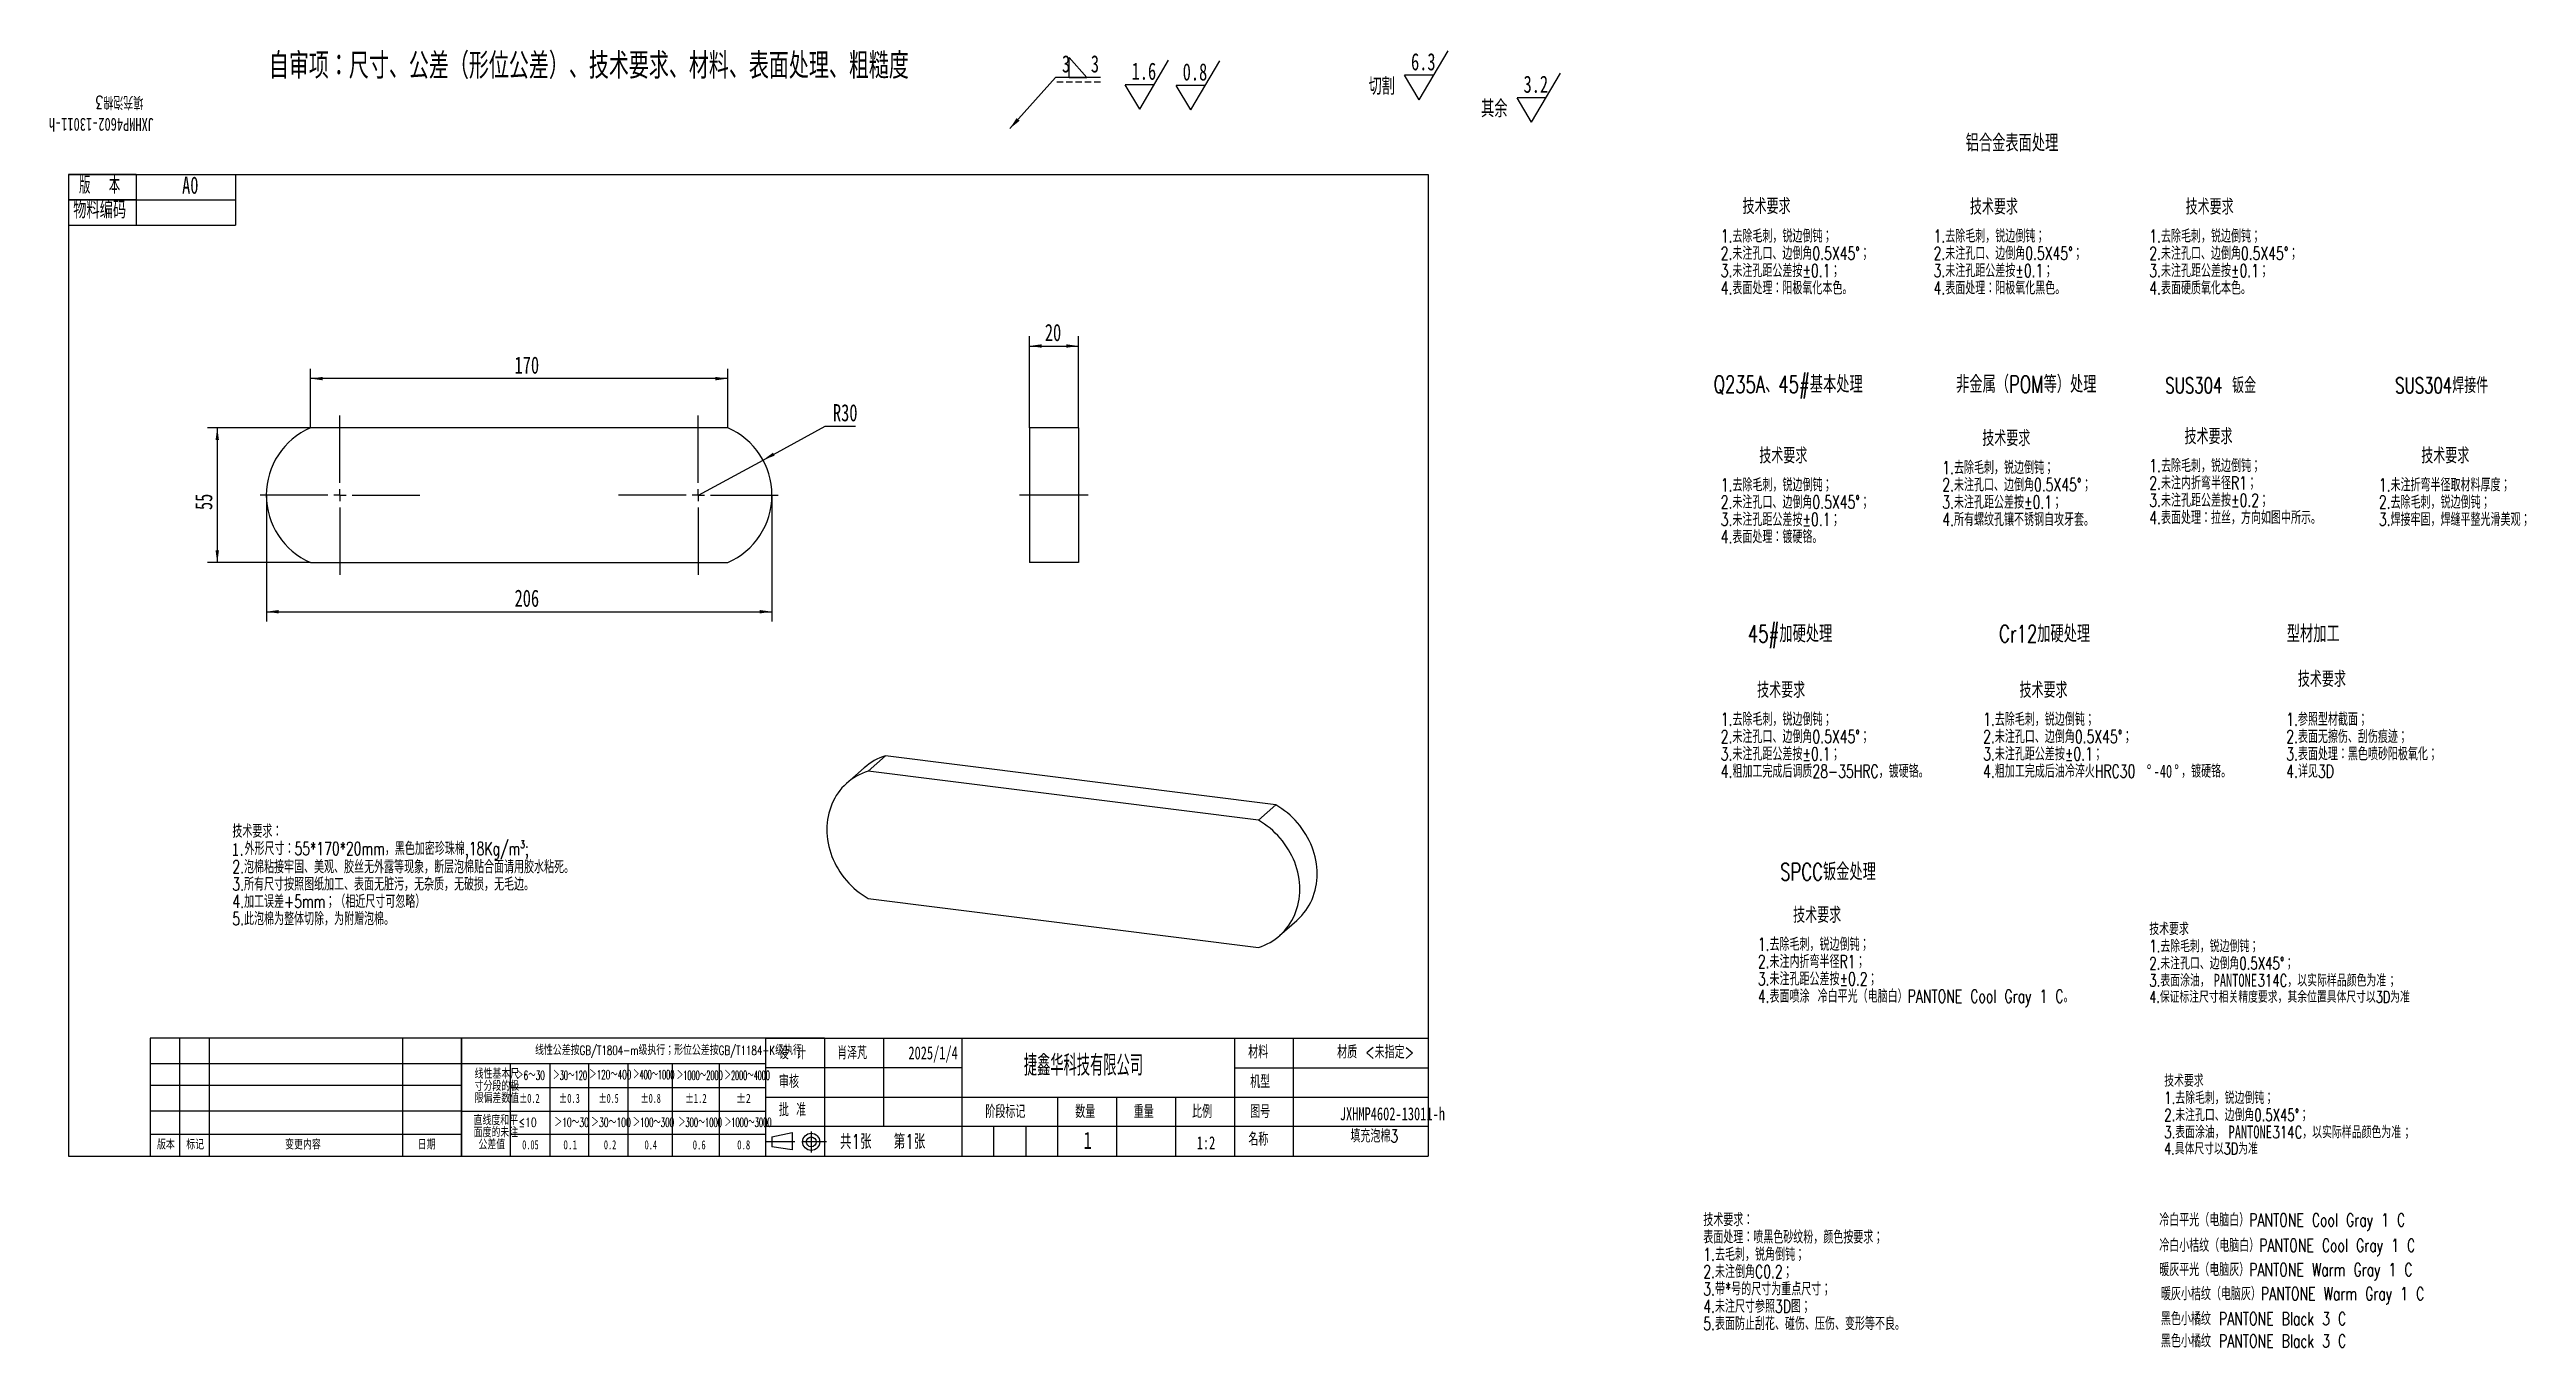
# Model space of a CAD drawing. Extents: x 10 to 515, y -34 to 231.
import ezdxf

# ---------------------------------------------------------------- set-up
doc = ezdxf.new("R2010")
doc.units = 0
for name, pattern in [('SLD-CENTER', [19.05, 15.24, -1.27, 1.27, -1.27]), ('SLD-DASHED', [1.905, 1.27, -0.635]), ('SLD-SOLID', [0])]:
    doc.linetypes.add(name, pattern=pattern)
doc.layers.get('0').update_dxf_attribs({"linetype": 'CONTINUOUS'})
doc.layers.add('FORMAT', color=7, linetype='SLD-SOLID')
doc.layers.add('轮廓实线层', color=7, linetype='SLD-SOLID')
doc.styles.add('SLDTEXTSTYLE0', font='TXT', dxfattribs={"width": 0.7, "bigfont": 'bigfont'})
doc.styles.add('SLDTEXTSTYLE1', font='TXT', dxfattribs={"width": 0.7})
doc.styles.add('SLDTEXTSTYLE10', font='TXT', dxfattribs={"width": 0.569954, "bigfont": 'bigfont'})
doc.styles.add('SLDTEXTSTYLE11', font='TXT', dxfattribs={"width": 0.542825, "bigfont": 'bigfont'})
doc.styles.add('SLDTEXTSTYLE12', font='TXT', dxfattribs={"width": 0.607411, "bigfont": 'bigfont'})
doc.styles.add('SLDTEXTSTYLE13', font='TXT', dxfattribs={"width": 0.494457, "bigfont": 'bigfont'})
doc.styles.add('SLDTEXTSTYLE14', font='TXT', dxfattribs={"width": 0.523419, "bigfont": 'bigfont'})
doc.styles.add('SLDTEXTSTYLE15', font='TXT', dxfattribs={"width": 0.677411})
doc.styles.add('SLDTEXTSTYLE16', font='TXT', dxfattribs={"width": 0.616681})
doc.styles.add('SLDTEXTSTYLE17', font='TXT', dxfattribs={"width": 0.592279})
doc.styles.add('SLDTEXTSTYLE18', font='TXT', dxfattribs={"width": 0.633851})
doc.styles.add('SLDTEXTSTYLE19', font='TXT', dxfattribs={"width": 0.751649})
doc.styles.add('SLDTEXTSTYLE2', font='TXT', dxfattribs={"width": 0.579353, "bigfont": 'bigfont'})
doc.styles.add('SLDTEXTSTYLE20', font='TXT', dxfattribs={"width": 0.672854})
doc.styles.add('SLDTEXTSTYLE21', font='TXT', dxfattribs={"width": 0.604873})
doc.styles.add('SLDTEXTSTYLE22', font='TXT', dxfattribs={"width": 0.692137})
doc.styles.add('SLDTEXTSTYLE23', font='TXT', dxfattribs={"width": 0.516181, "bigfont": 'bigfont'})
doc.styles.add('SLDTEXTSTYLE24', font='TXT', dxfattribs={"width": 0.786906})
doc.styles.add('SLDTEXTSTYLE25', font='TXT', dxfattribs={"width": 0.513075, "bigfont": 'bigfont'})
doc.styles.add('SLDTEXTSTYLE26', font='TXT', dxfattribs={"width": 0.6, "bigfont": 'bigfont'})
doc.styles.add('SLDTEXTSTYLE3', font='TXT', dxfattribs={"width": 0.633333, "bigfont": 'bigfont'})
doc.styles.add('SLDTEXTSTYLE4', font='TXT', dxfattribs={"width": 0.589499, "bigfont": 'bigfont'})
doc.styles.add('SLDTEXTSTYLE5', font='TXT', dxfattribs={"width": 0.526455, "bigfont": 'bigfont'})
doc.styles.add('SLDTEXTSTYLE6', font='TXT', dxfattribs={"width": 0.583287, "bigfont": 'bigfont'})
doc.styles.add('SLDTEXTSTYLE7', font='TXT', dxfattribs={"width": 0.632085})
doc.styles.add('SLDTEXTSTYLE8', font='TXT', dxfattribs={"width": 0.735068, "bigfont": 'bigfont'})
doc.styles.add('SLDTEXTSTYLE9', font='TXT', dxfattribs={"width": 0.615255, "bigfont": 'bigfont'})
doc.dimstyles.new('SLDDIMSTYLE0', dxfattribs={"dimtxt": 0.18, "dimasz": 2.5, "dimexe": 0, "dimexo": 0.0625, "dimgap": 0, "dimtad": 0, "dimtih": 1, "dimtoh": 1, "dimdec": 0, "dimrnd": 1e-09, "dimzin": 0, "dimtxsty": 'STANDARD', "dimsah": 1, "dimcen": 0.09, "dimazin": 3, "dimtfac": 2.5, "dimtdec": 0, "dimtofl": 0, "dimtmove": 0, "dimatfit": 3, "dimtolj": 1, "dimtzin": 0})
doc.dimstyles.new('SLDDIMSTYLE1', dxfattribs={"dimtxt": 3.5, "dimasz": 2.5, "dimexe": 0, "dimexo": 0.0625, "dimgap": 0.875, "dimtad": 2, "dimlfac": 2, "dimrnd": 1e-09, "dimzin": 12, "dimtxsty": 'SLDTEXTSTYLE1', "dimsah": 1, "dimcen": 0.09, "dimazin": 3, "dimtfac": 1, "dimtofl": 0, "dimtmove": 0, "dimatfit": 3, "dimtolj": 1, "dimtzin": 12})
doc.dimstyles.new('SLDDIMSTYLE2', dxfattribs={"dimtxt": 3.5, "dimasz": 2.5, "dimexe": 0, "dimexo": 0.0625, "dimgap": 0.875, "dimtad": 0, "dimtih": 1, "dimtoh": 1, "dimlfac": 2, "dimrnd": 1e-09, "dimzin": 12, "dimtxsty": 'SLDTEXTSTYLE1', "dimsah": 1, "dimcen": 0, "dimazin": 3, "dimtfac": 1, "dimtofl": 0, "dimtmove": 0, "dimatfit": 3, "dimtolj": 1, "dimtzin": 12})
doc.dimstyles.new('SLDDIMSTYLE3', dxfattribs={"dimtxt": 3.5, "dimasz": 2.5, "dimexe": 0, "dimexo": 0.0625, "dimgap": 0.875, "dimtad": 2, "dimdec": 0, "dimlfac": 2, "dimrnd": 1e-09, "dimzin": 12, "dimtxsty": 'SLDTEXTSTYLE1', "dimsah": 1, "dimcen": 0.09, "dimazin": 3, "dimtfac": 1, "dimtofl": 0, "dimtmove": 0, "dimatfit": 3, "dimtolj": 1, "dimtzin": 12})

# ---------------------------------------------------------------- blocks, each defined once
blk = doc.blocks.new('SW_NOTE_0')
at = {"layer": 'FORMAT', "color": 0, "attachment_point": 1}
for s, insert, char_height, style in [('技术要求', (0, 3.22), 2.5, 'SLDTEXTSTYLE0'), ('2.未注孔口、边倒角0.5X45°；', (0, -3.78), 2.5, 'SLDTEXTSTYLE0'), ('1.去除毛刺，锐边倒钝；', (0, -0.28), 2.5, 'SLDTEXTSTYLE0'), ('3.表面涂油，', (0, -7.28), 2.5, 'SLDTEXTSTYLE0'), ('PANTONE', (13.12, -7.17), 2.646, 'SLDTEXTSTYLE1'), ('314C，以实际样品颜色为准', (22.06, -7.28), 2.5, 'SLDTEXTSTYLE0'), ('；', (48.46, -7.44), 2.38, 'SLDTEXTSTYLE0'), ('4.保证标注尺寸相关精度要求，其余位置具体尺寸以3D为准', (0, -10.69), 2.3813, 'SLDTEXTSTYLE0')]:
    blk.add_mtext(s, dxfattribs=dict(at, insert=insert, char_height=char_height, style=style))
blk = doc.blocks.new('SW_NOTE_0_1')
at = {"layer": 'FORMAT', "color": 0, "attachment_point": 1}
for s, insert, char_height, style in [('技术要求', (0, 3.22), 2.5, 'SLDTEXTSTYLE0'), ('2.未注孔口、边倒角0.5X45°；', (0, -3.78), 2.5, 'SLDTEXTSTYLE0'), ('1.去除毛刺，锐边倒钝；', (0, -0.28), 2.5, 'SLDTEXTSTYLE0'), ('3.表面涂油，', (0, -7.28), 2.5, 'SLDTEXTSTYLE0'), ('PANTONE', (13.12, -7.17), 2.646, 'SLDTEXTSTYLE1'), ('314C，以实际样品颜色为准', (22.06, -7.28), 2.5, 'SLDTEXTSTYLE0'), ('；', (48.46, -7.44), 2.38, 'SLDTEXTSTYLE0'), ('4.具体尺寸以3D为准', (0, -10.69), 2.3813, 'SLDTEXTSTYLE0')]:
    blk.add_mtext(s, dxfattribs=dict(at, insert=insert, char_height=char_height, style=style))
blk = doc.blocks.new('SW_NOTE_0_2')
at = {"layer": 'FORMAT', "color": 0, "attachment_point": 1, "style": 'SLDTEXTSTYLE0'}
for s, insert, char_height in [('技术要求', (5.95, 4.09), 3.175), ('1.去除毛刺，锐边倒钝；', (-1.23, -2.12), 2.6458), ('2.未注内折弯半径R1；', (-1.23, -5.64), 2.6458), ('3.未注孔距公差按±0.2；', (-1.23, -9.17), 2.6458), ('4.表面处理：拉丝，方向如图中所示。', (-1.23, -12.7), 2.6458)]:
    blk.add_mtext(s, dxfattribs=dict(at, insert=insert, char_height=char_height))
blk = doc.blocks.new('SW_NOTE_0_3')
at = {"layer": 'FORMAT', "color": 0, "attachment_point": 1, "style": 'SLDTEXTSTYLE0'}
for s, insert, char_height in [('表面处理：喷黑色砂纹粉，颜色按要求；', (0, -0.12), 2.6458), ('技术要求：', (0, 3.41), 2.646), ('1.去毛刺，锐角倒钝；', (0, -3.64), 2.6458), ('2.未注倒角C0.2；', (0, -7.17), 2.6458), ('3.带*号的尺寸为重点尺寸；', (0, -10.7), 2.6458), ('4.未注尺寸参照3D图；', (0, -14.23), 2.6458), ('5.表面防止刮花、碰伤、压伤、变形等不良。', (0, -17.76), 2.6458)]:
    blk.add_mtext(s, dxfattribs=dict(at, insert=insert, char_height=char_height))
blk = doc.blocks.new('SW_NOTE_0_4')
at = {"layer": 'FORMAT', "color": 0, "attachment_point": 1, "style": 'SLDTEXTSTYLE0'}
for s, insert, char_height in [('技术要求', (0, 4.09), 3.175), ('1.去除毛刺，锐边倒钝；', (-7.41, -2.12), 2.6458), ('2.未注孔口、边倒角0.5X45°；', (-7.41, -5.64), 2.6458), ('3.未注孔距公差按±0.1；', (-7.41, -9.17), 2.6458), ('4.表面处理：阳极氧化黑色。', (-7.41, -12.7), 2.6458)]:
    blk.add_mtext(s, dxfattribs=dict(at, insert=insert, char_height=char_height))
blk = doc.blocks.new('SW_NOTE_0_5')
at = {"layer": 'FORMAT', "color": 0, "attachment_point": 1, "style": 'SLDTEXTSTYLE0'}
for s, insert, char_height in [('技术要求', (0, 4.09), 3.175), ('1.去除毛刺，锐边倒钝；', (-4.45, -2.22), 2.6458), ('2.未注孔口、边倒角0.5X45°；', (-4.45, -5.74), 2.6458), ('3.未注孔距公差按±0.1；', (-4.45, -9.27), 2.6458), ('4.表面处理：阳极氧化本色。', (-4.45, -12.8), 2.6458)]:
    blk.add_mtext(s, dxfattribs=dict(at, insert=insert, char_height=char_height))
blk = doc.blocks.new('SW_NOTE_0_6')
at = {"layer": 'FORMAT', "color": 0, "attachment_point": 1, "style": 'SLDTEXTSTYLE0'}
for s, insert, char_height in [('技术要求', (2.38, 4.09), 3.175), ('1.参照型材截面；', (0, -4.35), 2.646), ('2.表面无擦伤、刮伤痕迹；', (0, -7.88), 2.6458), ('3.表面处理：黑色喷砂阳极氧化；', (0, -11.41), 2.6458), ('4.详见3D', (0, -14.93), 2.646)]:
    blk.add_mtext(s, dxfattribs=dict(at, insert=insert, char_height=char_height))
blk = doc.blocks.new('SW_NOTE_0_7')
at = {"layer": 'FORMAT', "color": 0, "attachment_point": 1, "style": 'SLDTEXTSTYLE0'}
for s, insert, char_height in [('技术要求', (1.19, 4.09), 3.175), ('1.去除毛刺，锐边倒钝；', (-6.67, -2.12), 2.6458), ('2.未注孔口、边倒角0.5X45°；', (-6.67, -5.64), 2.6458), ('3.未注孔距公差按±0.1；', (-6.67, -9.17), 2.6458), ('4.表面处理：镀硬铬。', (-6.67, -12.7), 2.6458)]:
    blk.add_mtext(s, dxfattribs=dict(at, insert=insert, char_height=char_height))
blk = doc.blocks.new('SW_NOTE_0_8')
at = {"layer": 'FORMAT', "color": 0, "attachment_point": 1, "style": 'SLDTEXTSTYLE0'}
for s, insert, char_height in [('技术要求', (5.95, 4.09), 3.175), ('1.去除毛刺，锐边倒钝；', (-1.23, -2.12), 2.6458), ('2.未注内折弯半径R1；', (-1.23, -5.64), 2.6458), ('3.未注孔距公差按±0.2；', (-1.23, -9.17), 2.6458), ('4.表面喷涂 冷白平光（电脑白）PANTONE Cool Gray 1 C。', (-1.23, -12.7), 2.6458)]:
    blk.add_mtext(s, dxfattribs=dict(at, insert=insert, char_height=char_height))
blk = doc.blocks.new('SW_NOTE_0_9')
at = {"layer": 'FORMAT', "color": 0, "attachment_point": 1, "style": 'SLDTEXTSTYLE0'}
for s, insert, char_height in [('技术要求', (0, 4.09), 3.175), ('1.去除毛刺，锐边倒钝；', (-8.15, -2.12), 2.6458), ('2.未注孔口、边倒角0.5X45°；', (-8.15, -5.64), 2.6458), ('3.未注孔距公差按±0.1；', (-8.15, -9.17), 2.6458), ('4.所有螺纹孔镶不锈钢自攻牙套。', (-8.15, -12.7), 2.6458)]:
    blk.add_mtext(s, dxfattribs=dict(at, insert=insert, char_height=char_height))
blk = doc.blocks.new('SW_NOTE_0_10')
at = {"layer": 'FORMAT', "color": 0, "attachment_point": 1, "style": 'SLDTEXTSTYLE0'}
for s, insert, char_height in [('技术要求', (0, 4.09), 3.175), ('1.去除毛刺，锐边倒钝；', (-7.41, -2.12), 2.6458), ('2.未注孔口、边倒角0.5X45°；', (-7.41, -5.64), 2.6458), ('3.未注孔距公差按±0.1；', (-7.41, -9.17), 2.6458), ('4.表面硬质氧化本色。', (-7.41, -12.7), 2.6458)]:
    blk.add_mtext(s, dxfattribs=dict(at, insert=insert, char_height=char_height))
blk = doc.blocks.new('SW_NOTE_0_11')
at = {"layer": 'FORMAT', "color": 0, "attachment_point": 1, "style": 'SLDTEXTSTYLE0'}
for s, insert, char_height in [('技术要求', (0, 4.09), 3.175), ('1.未注折弯半径取材料厚度；', (-8.64, -2.12), 2.6458), ('2.去除毛刺，锐边倒钝；', (-8.64, -5.64), 2.6458), ('3.焊接牢固，焊缝平整光滑美观；', (-8.64, -9.17), 2.6458)]:
    blk.add_mtext(s, dxfattribs=dict(at, insert=insert, char_height=char_height))
blk = doc.blocks.new('SW_NOTE_0_12')
at = {"layer": 'FORMAT', "color": 0, "attachment_point": 1}
for s, insert, char_height, style in [('技术要求', (0, 4.09), 3.175, 'SLDTEXTSTYLE0'), ('1.去除毛刺，锐边倒钝；', (-7.41, -2.12), 2.6458, 'SLDTEXTSTYLE0'), ('2.未注孔口、边倒角0.5X45°；', (-7.41, -5.64), 2.6458, 'SLDTEXTSTYLE0'), ('3.未注孔距公差按±0.1；', (-7.41, -9.17), 2.6458, 'SLDTEXTSTYLE0'), ('4.粗加工完成后油冷淬火HRC30', (-7.41, -12.7), 2.6458, 'SLDTEXTSTYLE0'), ('%%d', (25.92, -12.7), 2.646, 'SLDTEXTSTYLE1'), ('-40', (27.32, -12.7), 2.646, 'SLDTEXTSTYLE1'), ('%%d', (31.53, -12.7), 2.646, 'SLDTEXTSTYLE1'), ('，镀硬铬。', (32.92, -12.7), 2.646, 'SLDTEXTSTYLE0')]:
    blk.add_mtext(s, dxfattribs=dict(at, insert=insert, char_height=char_height, style=style))
blk = doc.blocks.new('SW_NOTE_0_13')
at = {"layer": 'FORMAT', "color": 0, "attachment_point": 1, "style": 'SLDTEXTSTYLE0'}
for s, insert, char_height in [('技术要求', (0, 4.09), 3.175), ('1.去除毛刺，锐边倒钝；', (-7.41, -2.12), 2.6458), ('2.未注孔口、边倒角0.5X45°；', (-7.41, -5.64), 2.6458), ('3.未注孔距公差按±0.1；', (-7.41, -9.17), 2.6458), ('4.粗加工完成后调质28-35HRC，镀硬铬。', (-7.41, -12.7), 2.6458)]:
    blk.add_mtext(s, dxfattribs=dict(at, insert=insert, char_height=char_height))
blk = doc.blocks.new('SW_NOTE_0_14')
at = {"layer": 'FORMAT', "color": 0, "attachment_point": 1}
for s, insert, char_height, style in [('技术要求：', (0, 3.41), 2.646, 'SLDTEXTSTYLE0'), ('外形尺寸：55*170*20mm，黑色加密珍珠棉,18Kg/m³;', (2.47, -0.12), 2.6458, 'SLDTEXTSTYLE0'), ('1.', (0, -0.31), 2.646, 'SLDTEXTSTYLE1'), ('2.泡棉粘接牢固、美观、胶丝无外露等现象，断层泡棉贴合面请用胶水粘死。', (0, -3.84), 2.6458, 'SLDTEXTSTYLE0'), ('3.所有尺寸按照图纸加工、表面无脏污，无杂质，无破损，无毛边。', (0, -7.37), 2.6458, 'SLDTEXTSTYLE0'), ('4.加工误差+5mm；（相近尺寸可忽略）', (0, -10.9), 2.6458, 'SLDTEXTSTYLE0'), ('5.此泡棉为整体切除，为附赠泡棉。', (0, -14.42), 2.6458, 'SLDTEXTSTYLE0')]:
    blk.add_mtext(s, dxfattribs=dict(at, insert=insert, char_height=char_height, style=style))
blk = doc.blocks.new('SW_NOTE_0_15')
at = {"layer": 'FORMAT', "color": 0, "char_height": 1.852, "attachment_point": 2, "style": 'SLDTEXTSTYLE0'}
for s, insert in [('线性基本尺', (6.37, 2.39)), ('寸分段的极', (6.37, -0.08)), ('限偏差数值', (6.37, -2.55))]:
    blk.add_mtext(s, dxfattribs=dict(at, insert=insert))
blk = doc.blocks.new('SW_NOTE_0_16')
at = {"layer": 'FORMAT', "color": 0, "char_height": 1.852, "attachment_point": 2, "style": 'SLDTEXTSTYLE0'}
for s, insert in [('面度的未注', (6.37, -0.08)), ('直线度和平', (6.37, 2.39)), ('公差值', (5.55, -2.55))]:
    blk.add_mtext(s, dxfattribs=dict(at, insert=insert))
blk = doc.blocks.new('SW_NOTE_0_17')
at = {"layer": 'FORMAT', "color": 0, "attachment_point": 2}
for s, insert, char_height, style in [('JXHMP4602-13011-h', (17.12, 3.41), 2.6458, 'SLDTEXTSTYLE1'), ('填充泡棉3', (13.44, -1.12), 2.646, 'SLDTEXTSTYLE0')]:
    blk.add_mtext(s, dxfattribs=dict(at, insert=insert, char_height=char_height, style=style))
blk = doc.blocks.new('SW_NOTE_0_18')
at = {"layer": 'FORMAT', "color": 0, "attachment_point": 2, "rotation": 180}
for s, insert, char_height, style in [('填充泡棉3', (-13.44, 1.12), 2.646, 'SLDTEXTSTYLE0'), ('JXHMP4602-13011-h', (-17.12, -3.41), 2.6458, 'SLDTEXTSTYLE1')]:
    blk.add_mtext(s, dxfattribs=dict(at, insert=insert, char_height=char_height, style=style))
blk = doc.blocks.new('SW_SFSYMBOL_0')
at = {"layer": 'FORMAT', "color": 0}
for p, q in [((1.64, -5), (7.54, 5)), ((1.64, -5), (-1.31, 0)), ((4.59, 0), (-1.31, 0))]:
    blk.add_line(p, q, dxfattribs=at)
at = {"layer": 'FORMAT', "color": 0, "char_height": 3.5, "attachment_point": 1}
for s, insert, style in [('3.2', (0, 4.51), 'SLDTEXTSTYLE1'), ('其余', (-8.66, -0.49), 'SLDTEXTSTYLE0')]:
    blk.add_mtext(s, dxfattribs=dict(at, insert=insert, style=style))
blk = doc.blocks.new('SW_SFSYMBOL_1')
at = {"layer": 'FORMAT', "color": 0}
for p, q in [((1.64, -5), (7.54, 5)), ((1.64, -5), (-1.31, 0)), ((4.59, 0), (-1.31, 0))]:
    blk.add_line(p, q, dxfattribs=at)
at = {"layer": 'FORMAT', "color": 0, "char_height": 3.5, "attachment_point": 1}
for s, insert, style in [('6.3', (0, 4.51), 'SLDTEXTSTYLE1'), ('切割', (-8.66, -0.49), 'SLDTEXTSTYLE0')]:
    blk.add_mtext(s, dxfattribs=dict(at, insert=insert, style=style))
blk = doc.blocks.new('SW_SFSYMBOL_2')
at = {"layer": 'FORMAT', "color": 0}
for p, q in [((1.64, -5), (7.54, 5)), ((1.64, -5), (-1.31, 0)), ((4.59, 0), (-1.31, 0))]:
    blk.add_line(p, q, dxfattribs=at)
at = {"layer": 'FORMAT', "color": 0, "insert": (0, 4.51), "char_height": 3.5, "attachment_point": 1, "style": 'SLDTEXTSTYLE1'}
blk.add_mtext('0.8', dxfattribs=at)
blk = doc.blocks.new('SW_SFSYMBOL_3')
at = {"layer": 'FORMAT', "color": 0}
for p, q in [((1.64, -5), (7.54, 5)), ((1.64, -5), (-1.31, 0)), ((4.59, 0), (-1.31, 0))]:
    blk.add_line(p, q, dxfattribs=at)
at = {"layer": 'FORMAT', "color": 0, "insert": (0, 4.51), "char_height": 3.5, "attachment_point": 1, "style": 'SLDTEXTSTYLE1'}
blk.add_mtext('1.6', dxfattribs=at)
blk = doc.blocks.new('SW_SYMBOL_WELD_FILL')
at = {"layer": 'FORMAT', "color": 0}
for p, q in [((100, 0), (100, 900)), ((100, 900), (900, 0)), ((100, 0), (900, 0))]:
    blk.add_line(p, q, dxfattribs=at)
blk = doc.blocks.new('SW_WELDSYMBOL_0')
at = {"layer": 'FORMAT', "color": 0}
blk.add_line((9.16, 0), (0, 0), dxfattribs=at)
at = {"layer": 'FORMAT', "color": 0, "linetype": 'SLD-DASHED'}
blk.add_line((9.16, -1), (0, -1), dxfattribs=at)
at = {"layer": 'FORMAT', "color": 0, "xscale": 0.004511737089201878, "yscale": 0.004511737089201878, "zscale": 0.004511737089201878}
blk.add_blockref('SW_SYMBOL_WELD_FILL', (2.32, 0), dxfattribs=at)
at = {"layer": 'FORMAT', "color": 0, "char_height": 3.5, "attachment_point": 1, "style": 'SLDTEXTSTYLE1'}
for insert in [(1.31, 4.51), (7.19, 4.51)]:
    blk.add_mtext('3', dxfattribs=dict(at, insert=insert))
blk = doc.blocks.new('_D')
at = {"layer": 'FORMAT'}
for p, q in [((63.46, 153.86), (63.46, 165.86)), ((148.46, 163.86), (63.46, 163.86)), ((148.46, 153.86), (148.46, 165.86))]:
    blk.add_line(p, q, dxfattribs=at)
for points in [[(63.46, 163.86), (65.96, 163.51), (65.96, 164.21)], [(148.46, 163.86), (145.96, 164.21), (145.96, 163.51)]]:
    blk.add_solid(points, dxfattribs=at)
at = {"layer": 'FORMAT', "insert": (105.03, 168.37), "char_height": 3.5, "attachment_point": 1, "style": 'SLDTEXTSTYLE1'}
blk.add_mtext('170', dxfattribs=at)
blk = doc.blocks.new('_D_1')
at = {"layer": 'FORMAT'}
for p, q in [((63.46, 153.86), (42.46, 153.86)), ((44.46, 153.86), (44.46, 126.36)), ((63.46, 126.36), (42.46, 126.36))]:
    blk.add_line(p, q, dxfattribs=at)
for points in [[(44.46, 153.86), (44.11, 151.36), (44.81, 151.36)], [(44.46, 126.36), (44.81, 128.86), (44.11, 128.86)]]:
    blk.add_solid(points, dxfattribs=at)
at = {"layer": 'FORMAT', "insert": (39.94, 137.08), "char_height": 3.5, "attachment_point": 1, "rotation": 90, "style": 'SLDTEXTSTYLE1'}
blk.add_mtext('55', dxfattribs=at)
blk = doc.blocks.new('_D_2')
at = {"layer": 'FORMAT'}
for p, q in [((155.65, 147.27), (168.32, 154.15)), ((168.32, 154.15), (174.51, 154.15)), ((142.47, 140.11), (155.65, 147.27))]:
    blk.add_line(p, q, dxfattribs=at)
blk.add_solid([(155.65, 147.27), (158.01, 148.16), (157.68, 148.77)], dxfattribs=at)
at = {"layer": 'FORMAT', "insert": (169.9, 158.66), "char_height": 3.5, "attachment_point": 1, "style": 'SLDTEXTSTYLE1'}
blk.add_mtext('R30', dxfattribs=at)
blk = doc.blocks.new('_D_3')
at = {"layer": 'FORMAT'}
for p, q in [((54.46, 140.11), (54.46, 114.36)), ((157.47, 140.11), (157.47, 114.36)), ((54.46, 116.36), (157.47, 116.36))]:
    blk.add_line(p, q, dxfattribs=at)
for points in [[(54.46, 116.36), (56.96, 116.01), (56.96, 116.71)], [(157.47, 116.36), (154.97, 116.71), (154.97, 116.01)]]:
    blk.add_solid(points, dxfattribs=at)
at = {"layer": 'FORMAT', "insert": (105.03, 120.87), "char_height": 3.5, "attachment_point": 1, "style": 'SLDTEXTSTYLE1'}
blk.add_mtext('206', dxfattribs=at)
blk = doc.blocks.new('SW_CENTERMARKSYMBOL_0')
at = {"layer": 'FORMAT', "color": 0}
for p, q in [((0, 2.5), (0, 16.25)), ((-2.5, 0), (-16.25, 0)), ((0, 0), (-1.25, 0)), ((0, 0), (0, 1.25)), ((0, 0), (0, -1.25)), ((0, 0), (1.25, 0)), ((2.5, 0), (16.25, 0)), ((0, -2.5), (0, -16.25))]:
    blk.add_line(p, q, dxfattribs=at)
blk = doc.blocks.new('SW_CENTERMARKSYMBOL_1')
at = {"layer": 'FORMAT', "color": 0}
for p, q in [((0, 2.5), (0, 16.25)), ((-2.5, 0), (-16.25, 0)), ((0, 0), (-1.25, 0)), ((0, 0), (0, 1.25)), ((0, 0), (0, -1.25)), ((0, 0), (1.25, 0)), ((2.5, 0), (16.25, 0)), ((0, -2.5), (0, -16.25))]:
    blk.add_line(p, q, dxfattribs=at)
blk = doc.blocks.new('_D_4')
at = {"layer": 'FORMAT'}
for p, q in [((209.91, 153.86), (209.91, 172.5)), ((219.91, 153.86), (219.91, 172.5)), ((209.91, 170.5), (219.91, 170.5))]:
    blk.add_line(p, q, dxfattribs=at)
for points in [[(209.91, 170.5), (212.41, 170.15), (212.41, 170.85)], [(219.91, 170.5), (217.41, 170.85), (217.41, 170.15)]]:
    blk.add_solid(points, dxfattribs=at)
at = {"layer": 'FORMAT', "insert": (213.07, 175.01), "char_height": 3.5, "attachment_point": 1, "style": 'SLDTEXTSTYLE1'}
blk.add_mtext('20', dxfattribs=at)

msp = doc.modelspace()

# ---------------------------------------------------------------- linework, layer by layer
at = {"color": 7, "linetype": 'SLD-SOLID'}
for p, q in [((148.4611, 153.8624), (63.4611, 153.8624)), ((219.9108, 153.8624), (209.9108, 153.8624)), ((209.9108, 153.8624), (209.9108, 126.3624)), ((219.9108, 153.8624), (219.9108, 126.3624)), ((63.4611, 126.3624), (148.4611, 126.3624)), ((219.9108, 126.3624), (209.9108, 126.3624)), ((177.0676, 83.8845), (180.6031, 87.0025)), ((260.1133, 76.9852), (180.6031, 87.0025)), ((176.2892, 84.5824), (172.7536, 81.4644)), ((256.5778, 73.8671), (177.0676, 83.8845)), ((256.5778, 73.8671), (260.1133, 76.9852)), ((177.0676, 57.9572), (256.5778, 47.9399)), ((260.8918, 50.36), (264.4273, 53.478)), ((94.1856, 14.6297), (30.7863, 14.6297))]:
    msp.add_line(p, q, dxfattribs=at)
at = {"color": 7, "linetype": 'SLD-SOLID', "flags": 128}
for points in [[(177.0676, 83.8845), (176.4529, 83.6738), (175.8527, 83.4317), (175.2685, 83.1588), (174.7015, 82.8556), (174.1532, 82.5229), (173.6248, 82.1615), (173.1174, 81.7722), (172.6324, 81.3559), (172.1709, 80.9137), (171.7338, 80.4464), (171.3223, 79.9553), (170.9373, 79.4414), (170.5797, 78.906), (170.2503, 78.3503), (169.95, 77.7756), (169.6793, 77.1832), (169.439, 76.5746), (169.2295, 75.9512), (169.0515, 75.3143), (168.9052, 74.6656), (168.7911, 74.0064), (168.7095, 73.3384), (168.6604, 72.6631), (168.644, 71.9821), (168.6604, 71.297), (168.7095, 70.6093), (168.7911, 69.9207), (168.9052, 69.2329), (169.0515, 68.5472), (169.2295, 67.8655), (169.439, 67.1893), (169.6793, 66.5201), (169.95, 65.8596), (170.2503, 65.2092), (170.5797, 64.5705), (170.9373, 63.945), (171.3223, 63.3341), (171.7338, 62.7393), (172.1709, 62.1619), (172.6324, 61.6033), (173.1174, 61.0648), (173.6248, 60.5477), (174.1532, 60.0531), (174.7015, 59.5823), (175.2685, 59.1363), (175.8527, 58.7161), (176.4529, 58.3228), (177.0676, 57.9572)], [(264.4273, 53.478), (264.5485, 53.5865), (265.0101, 54.0287), (265.4471, 54.496), (265.8586, 54.9871), (266.2436, 55.501), (266.6012, 56.0364), (266.9306, 56.5921), (267.231, 57.1668), (267.5016, 57.7592), (267.742, 58.3678), (267.9514, 58.9912), (268.1294, 59.6281), (268.2757, 60.2768), (268.3898, 60.936), (268.4715, 61.604), (268.5206, 62.2793), (268.5369, 62.9603), (268.5206, 63.6454), (268.4715, 64.3331), (268.3898, 65.0217), (268.2757, 65.7095), (268.1294, 66.3952), (267.9514, 67.0769), (267.742, 67.7531), (267.5016, 68.4223), (267.231, 69.0828), (266.9306, 69.7332), (266.6012, 70.3719), (266.2436, 70.9974), (265.8586, 71.6083), (265.4471, 72.2031), (265.0101, 72.7805), (264.5485, 73.3391), (264.0635, 73.8776), (263.5562, 74.3947), (263.0277, 74.8893), (262.4794, 75.3601), (261.9124, 75.8061), (261.3282, 76.2263), (260.728, 76.6196), (260.1133, 76.9852)], [(256.5778, 47.9399), (257.1925, 48.1506), (257.7927, 48.3927), (258.3769, 48.6656), (258.9439, 48.9688), (259.4922, 49.3014), (260.0206, 49.6628), (260.528, 50.0521), (261.013, 50.4684), (261.4745, 50.9107), (261.9116, 51.3779), (262.3231, 51.8691), (262.7081, 52.383), (263.0657, 52.9184), (263.3951, 53.4741), (263.6954, 54.0488), (263.9661, 54.6411), (264.2064, 55.2497), (264.4159, 55.8732), (264.5939, 56.51), (264.7402, 57.1588), (264.8543, 57.8179), (264.9359, 58.4859), (264.985, 59.1612), (265.0014, 59.8422), (264.985, 60.5274), (264.9359, 61.215), (264.8543, 61.9036), (264.7402, 62.5915), (264.5939, 63.2771), (264.4159, 63.9588), (264.2064, 64.635), (263.9661, 65.3042), (263.6954, 65.9648), (263.3951, 66.6151), (263.0657, 67.2538), (262.7081, 67.8794), (262.3231, 68.4903), (261.9116, 69.0851), (261.4745, 69.6625), (261.013, 70.221), (260.528, 70.7595), (260.0206, 71.2767), (259.4922, 71.7712), (258.9439, 72.2421), (258.3769, 72.6881), (257.7927, 73.1082), (257.1925, 73.5016), (256.5778, 73.8671)]]:
    msp.add_lwpolyline(points, dxfattribs=at)
at = {"color": 7, "linetype": 'SLD-SOLID'}
for centre, radius, start, end in [((69.4559, 140.1124), 15, 113.556464, 246.443536), ((142.4663, 140.1124), 15, 293.556464, 66.443536), ((184.1252, 75.6693), 11.8679, 107.263991, 131.320618)]:
    msp.add_arc(centre, radius, start, end, dxfattribs=at)
at = {"layer": 'FORMAT'}
for p, q in [((27.9356, 205.4508), (14.1856, 205.4508)), ((14.1856, 205.4508), (14.1856, 200.277)), ((27.9356, 205.4508), (27.9356, 195.1317)), ((27.9356, 205.4508), (27.9356, 200.277)), ((48.1787, 205.4508), (48.1787, 195.1317)), ((14.1856, 200.277), (48.1787, 200.277)), ((27.9356, 200.277), (14.1856, 200.277)), ((14.1856, 195.1317), (48.1787, 195.1317)), ((30.7863, 29.4508), (30.7863, 5.4508)), ((156.1856, 29.4508), (30.7863, 29.4508)), ((36.7863, 29.4508), (36.7863, 5.4508)), ((42.7863, 29.4508), (42.7863, 5.4508)), ((82.1998, 29.4508), (82.1998, 5.4508)), ((94.1856, 5.4508), (94.1856, 29.4508)), ((94.1856, 29.4508), (94.1856, 5.4508)), ((156.1856, 29.4508), (156.1856, 5.4508)), ((168.1856, 29.4508), (156.1856, 29.4508)), ((156.1856, 29.4508), (251.6856, 29.4508)), ((156.1856, 29.4508), (156.1856, 5.4508)), ((168.1856, 29.4508), (168.1856, 5.4508)), ((180.1856, 29.4508), (180.1856, 11.4508)), ((196.1856, 29.4508), (196.1856, 5.4508)), ((251.6856, 29.4508), (251.6856, 5.4508)), ((251.6856, 29.4508), (291.1856, 29.4508)), ((263.6856, 29.4508), (263.6856, 5.4508)), ((156.1856, 24.2297), (30.7863, 24.2297)), ((104.1856, 5.4508), (104.1856, 24.2297)), ((112.1856, 24.2297), (112.1856, 5.4508)), ((120.1856, 5.4508), (120.1856, 24.2297)), ((128.1856, 5.4508), (128.1856, 24.2297)), ((137.1856, 5.4508), (137.1856, 24.2297)), ((146.6856, 24.2297), (146.6856, 5.4508)), ((196.1856, 23.4508), (156.1856, 23.4508)), ((251.6856, 23.4508), (291.1856, 23.4508)), ((94.1856, 19.8508), (30.7863, 19.8508)), ((104.1856, 19.4297), (156.1856, 19.4297)), ((156.1856, 17.4508), (291.1856, 17.4508)), ((215.6856, 5.4508), (215.6856, 17.4508)), ((227.6856, 17.4508), (227.6856, 5.4508)), ((239.6856, 17.4508), (239.6856, 5.4508)), ((94.1856, 14.6297), (156.1856, 14.6297)), ((196.1856, 11.4508), (156.1856, 11.4508)), ((157.4657, 9.3408), (161.5717, 10.2256)), ((161.5717, 10.2256), (161.5717, 6.7291)), ((165.4657, 10.4476), (165.4657, 6.1755)), ((291.1856, 11.4508), (196.1856, 11.4508)), ((202.6856, 5.4508), (202.6856, 11.4508)), ((209.1856, 11.4508), (209.1856, 5.4508)), ((94.1856, 9.8297), (30.7863, 9.8297)), ((30.7863, 5.4508), (94.1856, 5.4508)), ((156.1856, 9.8297), (104.1856, 9.8297)), ((162.132, 8.347), (156.1273, 8.347)), ((157.4657, 9.3408), (157.4657, 7.3107)), ((161.5717, 6.7291), (157.4657, 7.3107)), ((168.548, 8.347), (163.7157, 8.347))]:
    msp.add_line(p, q, dxfattribs=at)
at = {"layer": 'FORMAT', "linetype": 'SLD-CENTER'}
msp.add_line((221.9108, 140.1124), (207.9108, 140.1124), dxfattribs=at)
at = {"layer": 'FORMAT'}
for radius in [1.75, 1]:
    msp.add_circle((165.4657, 8.347), radius, dxfattribs=at)
at = {"layer": '轮廓实线层'}
for p, q in [((14.1856, 205.4508), (291.1856, 205.4508)), ((14.1856, 205.4508), (14.1856, 5.4508)), ((291.1856, 205.4508), (291.1856, 5.4508)), ((14.1856, 5.4508), (291.1856, 5.4508))]:
    msp.add_line(p, q, dxfattribs=at)

# ---------------------------------------------------------------- block references
at = {"layer": 'FORMAT'}
for name, p in [('SW_WELDSYMBOL_0', (215.25, 225.234)), ('SW_SFSYMBOL_3', (230.7449, 223.7422)), ('SW_SFSYMBOL_2', (241.1503, 223.5927)), ('SW_SFSYMBOL_1', (287.6685, 225.6644)), ('SW_SFSYMBOL_0', (310.5954, 221.0815)), ('SW_NOTE_0_18', (37.9753, 217.7072)), ('SW_NOTE_0_5', (355.2143, 196.4532)), ('SW_NOTE_0_4', (401.5393, 196.3532)), ('SW_NOTE_0_10', (445.4845, 196.3532)), ('SW_CENTERMARKSYMBOL_1', (69.4559, 140.1124)), ('SW_CENTERMARKSYMBOL_0', (142.4663, 140.1124)), ('SW_NOTE_0_9', (404.0593, 149.1823)), ('SW_NOTE_0_2', (439.3109, 149.5681)), ('SW_NOTE_0_7', (357.4368, 145.6546)), ('SW_NOTE_0_11', (493.4903, 145.6546)), ('SW_NOTE_0_13', (358.1777, 97.8932)), ('SW_NOTE_0_12', (411.6382, 97.8932)), ('SW_NOTE_0_6', (465.9759, 100.1265)), ('SW_NOTE_0_14', (47.5347, 69.5568)), ('SW_NOTE_0_8', (359.5563, 52.0491)), ('SW_NOTE_0', (438.0762, 49.7618)), ('SW_NOTE_0_15', (95.0551, 20.6941)), ('SW_NOTE_0_1', (441.1141, 18.8518)), ('SW_NOTE_0_17', (266.7511, 11.9825)), ('SW_NOTE_0_16', (94.8475, 11.2307)), ('SW_NOTE_0_3', (347.2158, -9.6023))]:
    msp.add_blockref(name, p, dxfattribs=at)

# ---------------------------------------------------------------- texts
for s, insert, char_height, attachment_point, style in [('自审项：尺寸、公差（形位公差）、技术要求、材料、表面处理、粗糙度', (120.1701, 230.2565), 5.291667, 2, 'SLDTEXTSTYLE0'), ('铝合金表面处理', (400.6715, 213.6273), 3.5, 1, 'SLDTEXTSTYLE0'), ('版  本', (16.3148, 205.0299), 3.5, 1, 'SLDTEXTSTYLE26'), ('A0', (38.96, 205.0299), 3.5, 2, 'SLDTEXTSTYLE1'), ('物料编码', (15.1178, 199.9773), 3.5, 1, 'SLDTEXTSTYLE0'), ('Q235A、45#基本处理', (349.3172, 164.4569), 3.5, 1, 'SLDTEXTSTYLE0'), ('非金属（POM等）处理', (398.7222, 164.4569), 3.5, 1, 'SLDTEXTSTYLE0'), ('SUS304 钣金', (441.341, 164.0645), 3.175, 1, 'SLDTEXTSTYLE0'), ('SUS304焊接件', (488.1716, 164.0645), 3.175, 1, 'SLDTEXTSTYLE0'), ('45#加硬处理', (356.3086, 113.6222), 3.5, 1, 'SLDTEXTSTYLE0'), ('Cr12加硬处理', (407.4827, 113.6222), 3.5, 1, 'SLDTEXTSTYLE0'), ('型材加工', (466.0943, 113.6222), 3.5, 1, 'SLDTEXTSTYLE0'), ('SPCC钣金处理', (362.8855, 65.1155), 3.5, 1, 'SLDTEXTSTYLE0'), ('线性公差按GB/T1804-m级执行；形位公差按GB/T1184-K级执行', (136.3831, 27.9234), 1.852083, 2, 'SLDTEXTSTYLE0'), ('设 计', (158.893, 27.7982), 2.64583, 1, 'SLDTEXTSTYLE3'), ('肖泽芃', (173.7915, 27.7982), 2.64583, 2, 'SLDTEXTSTYLE0'), ('2025/1/4', (190.3045, 27.7982), 2.64583, 2, 'SLDTEXTSTYLE1'), ('捷鑫华科技有限公司', (208.7875, 26.0649), 4.23333, 1, 'SLDTEXTSTYLE2'), ('材料', (254.5004, 27.981), 2.64583, 1, 'SLDTEXTSTYLE0'), ('材质 <未指定>', (280.4489, 27.981), 2.64583, 2, 'SLDTEXTSTYLE0'), ('＞6～30', (105.3457, 22.8184), 1.85208, 1, 'SLDTEXTSTYLE4'), ('＞30～120', (112.8687, 22.8184), 1.85208, 1, 'SLDTEXTSTYLE5'), ('＞120～400', (120.2405, 22.979), 1.85208, 1, 'SLDTEXTSTYLE6'), ('＞400～1000', (129.208, 22.979), 1.85208, 1, 'SLDTEXTSTYLE13'), ('＞1000～2000', (138.0609, 22.8184), 1.85208, 1, 'SLDTEXTSTYLE14'), ('＞2000～4000', (147.8019, 22.8184), 1.85208, 1, 'SLDTEXTSTYLE23'), ('审核', (158.8955, 21.9571), 2.64583, 1, 'SLDTEXTSTYLE0'), ('机型', (254.9054, 21.9571), 2.64583, 1, 'SLDTEXTSTYLE0'), ('±0.2', (105.9442, 18.1427), 1.85208, 1, 'SLDTEXTSTYLE7'), ('±0.3', (114.0606, 18.1427), 1.85208, 1, 'SLDTEXTSTYLE15'), ('±0.5', (122.1662, 18.1427), 1.85208, 1, 'SLDTEXTSTYLE16'), ('±0.8', (130.7171, 18.1427), 1.85208, 1, 'SLDTEXTSTYLE17'), ('±1.2', (139.7998, 18.1427), 1.85208, 1, 'SLDTEXTSTYLE22'), ('±2', (150.1754, 18.1427), 1.85208, 1, 'SLDTEXTSTYLE24'), ('批 准', (158.8955, 16.2214), 2.64583, 1, 'SLDTEXTSTYLE3'), ('阶段标记', (200.9404, 15.8516), 2.64583, 1, 'SLDTEXTSTYLE0'), ('数量', (219.2615, 15.8516), 2.64583, 1, 'SLDTEXTSTYLE0'), ('重量', (231.1732, 15.8516), 2.64583, 1, 'SLDTEXTSTYLE0'), ('比例', (243.0584, 15.8516), 2.64583, 1, 'SLDTEXTSTYLE0'), ('图号', (254.9054, 15.8516), 2.64583, 1, 'SLDTEXTSTYLE0'), ('≤10', (105.8994, 13.2336), 1.85208, 1, 'SLDTEXTSTYLE8'), ('＞10～30', (113.1568, 13.2336), 1.85208, 1, 'SLDTEXTSTYLE12'), ('＞30～100', (120.6328, 13.2336), 1.85208, 1, 'SLDTEXTSTYLE9'), ('＞100～300', (129.1344, 13.2336), 1.85208, 1, 'SLDTEXTSTYLE10'), ('＞300～1000', (138.4253, 13.2336), 1.85208, 1, 'SLDTEXTSTYLE11'), ('＞1000～3000', (147.8431, 13.2336), 1.85208, 1, 'SLDTEXTSTYLE25'), ('共1张', (171.337, 9.8974), 3, 1, 'SLDTEXTSTYLE0'), ('第1张', (182.2886, 9.8974), 3, 1, 'SLDTEXTSTYLE0'), ('1', (220.958, 10.4198), 3.5, 1, 'SLDTEXTSTYLE1'), ('名称', (254.5224, 10.2316), 2.64583, 1, 'SLDTEXTSTYLE0'), ('版本', (32.1709, 8.6674), 1.85208, 1, 'SLDTEXTSTYLE0'), ('标记', (38.1463, 8.6674), 1.85208, 1, 'SLDTEXTSTYLE0'), ('变更内容', (58.2951, 8.6674), 1.85208, 1, 'SLDTEXTSTYLE0'), ('日期', (85.2975, 8.6674), 1.85208, 1, 'SLDTEXTSTYLE0'), ('0.05', (106.5853, 8.6792), 1.85208, 1, 'SLDTEXTSTYLE18'), ('0.1', (114.9609, 8.6792), 1.85208, 1, 'SLDTEXTSTYLE19'), ('0.2', (123.2299, 8.6792), 1.85208, 1, 'SLDTEXTSTYLE21'), ('0.4', (131.5166, 8.6674), 1.85208, 1, 'SLDTEXTSTYLE20'), ('0.6', (141.3219, 8.6674), 1.85208, 1, 'SLDTEXTSTYLE1'), ('0.8', (150.3932, 8.6674), 1.85208, 1, 'SLDTEXTSTYLE1'), ('1:2', (245.8983, 9.4834), 2.64583, 2, 'SLDTEXTSTYLE1'), ('冷白平光（电脑白）PANTONE Cool Gray 1 C', (440.1054, -6.2331), 2.645833, 1, 'SLDTEXTSTYLE0'), ('冷白小桔纹（电脑白）PANTONE Cool Gray 1 C', (440.1054, -11.4365), 2.645833, 1, 'SLDTEXTSTYLE0'), ('暖灰平光（电脑灰）PANTONE Warm Gray 1 C', (440.1054, -16.367), 2.645833, 1, 'SLDTEXTSTYLE0'), ('暖灰小桔纹（电脑灰）PANTONE Warm Gray 1 C', (440.4503, -21.282), 2.645833, 1, 'SLDTEXTSTYLE0'), ('黑色小橘纹 PANTONE Black 3 C', (440.4503, -26.3599), 2.645833, 1, 'SLDTEXTSTYLE0'), ('黑色小橘纹 PANTONE Black 3 C', (440.4503, -30.886), 2.645833, 1, 'SLDTEXTSTYLE0')]:
    msp.add_mtext(s, dxfattribs=dict(at, insert=insert, char_height=char_height, attachment_point=attachment_point, style=style))

# ---------------------------------------------------------------- dimensions: what is measured, and where the dimension line sits
for base, p1, p2, dimstyle, picture, middle in [((219.9108, 170.4967), (209.9108, 153.8624), (219.9108, 153.8624), 'SLDDIMSTYLE1', '_D_4', (214.6014, 170.4967)), ((63.4611, 163.8624), (148.4611, 153.8624), (63.4611, 153.8624), 'SLDDIMSTYLE1', '_D', (107.3347, 163.8624)), ((157.4663, 116.3624), (54.4559, 140.1124), (157.4663, 140.1124), 'SLDDIMSTYLE3', '_D_3', (107.3347, 116.3624))]:
    dim = msp.add_linear_dim(base=base, p1=p1, p2=p2, dimstyle=dimstyle, dxfattribs=at)
    dim.commit()
    dim.dimension.update_dxf_attribs({"geometry": picture, "text_midpoint": middle, "dimtype": 160})
dim = msp.add_radius_dim(center=(142.4663, 140.1124), mpoint=(155.6475, 147.2717), dimstyle='SLDDIMSTYLE2', dxfattribs=at)
dim.commit()
dim.dimension.update_dxf_attribs({"geometry": '_D_2', "text_midpoint": (172.2046, 156.3179), "dimtype": 164})
dim = msp.add_linear_dim(base=(44.4559, 126.3624), p1=(63.4611, 153.8624), p2=(63.4611, 126.3624), angle=90, dimstyle='SLDDIMSTYLE1', dxfattribs=at)
dim.commit()
dim.dimension.update_dxf_attribs({"geometry": '_D_1', "text_midpoint": (44.4559, 138.6192), "dimtype": 160})

# ---------------------------------------------------------------- leaders
msp.add_leader([(205.944, 214.7991), (215.25, 225.234)], dimstyle='SLDDIMSTYLE0', dxfattribs=at)

doc.saveas('drawing.dxf')
